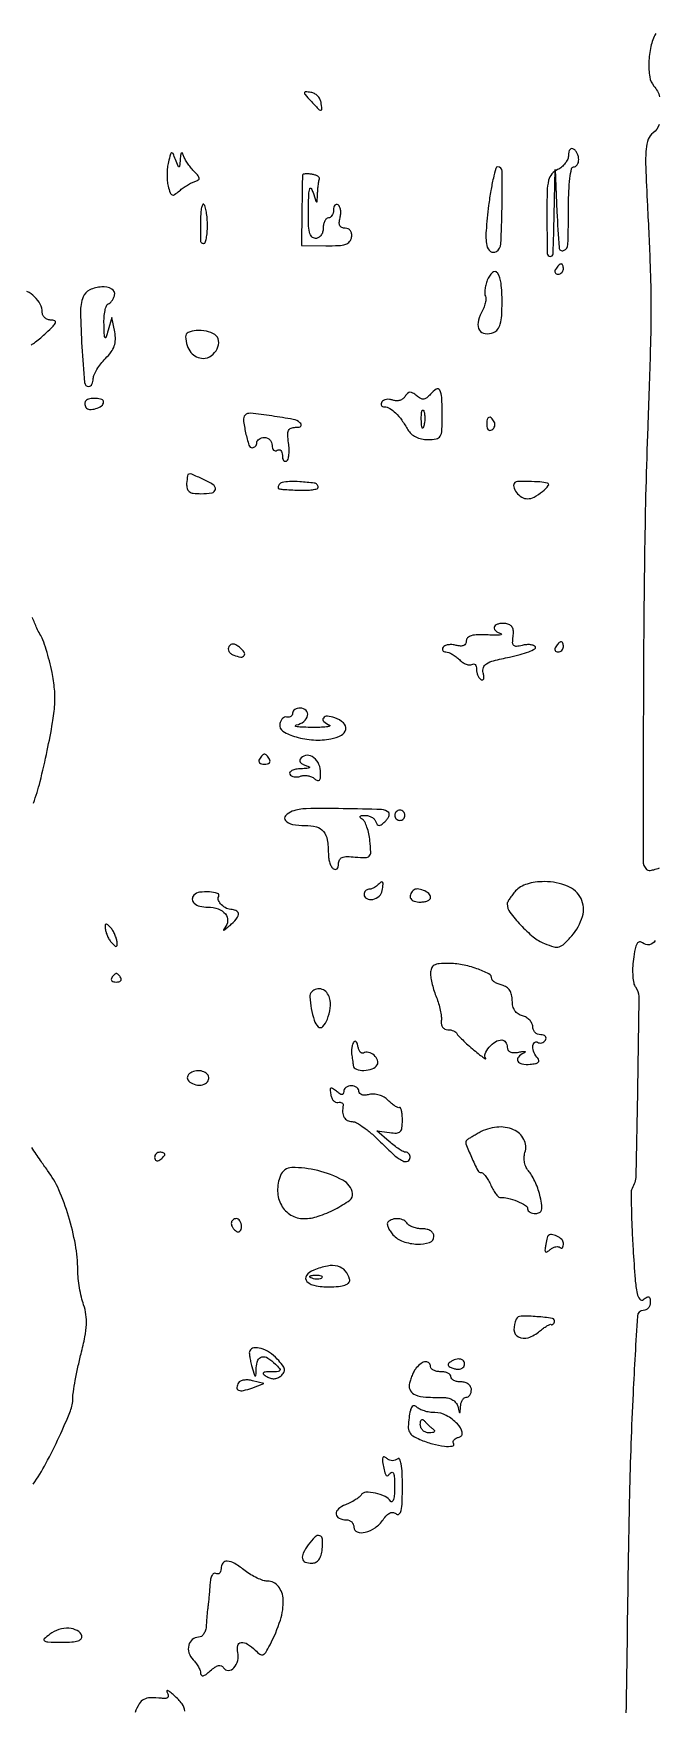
# Model space of a CAD drawing. Extents: x 0 to 5034, y 0 to 2560.
# Drawn here: x 4470.3 to 4591.8, y 466.8 to 794.2 of the extents above; entities that cross this region are included whole.
import ezdxf

# ---------------------------------------------------------------- set-up
doc = ezdxf.new("R2010")
doc.units = 0

msp = doc.modelspace()

# ---------------------------------------------------------------- linework, layer by layer
for points in [[(4592.08016, 794.14978, 0.066931), (4591.114066, 791.565385, 0.047022), (4590.710703, 788.482416, 0.048313), (4590.883251, 785.630458, 0.139348), (4591.707966, 783.850512, -0.111297), (4592.838919, 781.725692, -0.07141)], [(4592.74627, 776.313067, -0.157282), (4591.545067, 774.656612, 0.145748), (4590.609387, 773.425698, 0.070944), (4590.17679, 771.480728, 0.028652), (4590.108318, 768.043125, 0.003415), (4590.444866, 760.434512, -0.002981), (4590.975498, 748.669473, -0.009435), (4591.135101, 740.78507, -0.00788), (4591.011577, 732.200439, -0.001603), (4590.504401, 717, 0.005573), (4589.898443, 693.161946, 0.002922), (4589.648481, 663.493887, 0.000345), (4589.589004, 632.058969, 0.199214), (4590.280767, 630.385964, 0.21369), (4590.773658, 630.197964, 0.047895), (4591.684177, 630.337788, 0.041576), (4592.794172, 630.719472, 0.029825)], [(4469.836794, 733.11324, 0.011097), (4470.698601, 733.734375, 0.014679), (4471.705851, 734.542351, 0.010564), (4472.783426, 735.5, 0.010227), (4474.167926, 736.837471, 0.104593), (4474.598297, 737.503335, 0.407461), (4474.443223, 737.86162, 0.097425), (4473.739782, 738, -0.08912), (4473.075535, 738.119343, -0.095049), (4472.511061, 738.461607, -0.09989), (4472.133417, 738.97193, -0.109929), (4472, 739.571429, 0.122344), (4471.622077, 741.092827, 0.077931), (4470.523609, 742.560502, 0.077353), (4469.018309, 743.631397, 0.11651)], [(4470.276226, 643.390128, 0.028054), (4471.58603, 647.588873, 0.010106), (4472.989018, 653.688471, 0.008019), (4474.039004, 659.152992, 0.028154), (4474.458867, 662.709777, 0.038276), (4474.413336, 665.684452, 0.026861), (4473.927393, 669, 0.013155), (4473.410591, 671.252332, 0.013199), (4472.776548, 673.471875, 0.013122), (4472.122431, 675.37603, 0.050205), (4471.569114, 676.5, -0.035324), (4470.959467, 677.650818, -0.007706), (4470.082836, 679.71772, -0.007992)], [(4591.953792, 616.456818, -0.219762), (4590.82895, 615.655719, -0.22334), (4589.50058, 615.999519, 0.192979), (4588.893881, 616.194833, 0.252625), (4588.410152, 615.888374, 0.080893), (4588.034184, 614.857606, 0.013747), (4587.69814, 612.786135, 0.023892), (4587.55167, 611.07836, 0.027886), (4587.580925, 609.450915, 0.028612), (4587.758671, 608.101199, 0.126818), (4588.097254, 607.382816, -0.177994), (4588.758756, 605.515309, -0.001164), (4588.507539, 587.823271, -0.001465), (4588.167537, 570.350445, -0.133583), (4587.444883, 567.910819, 0.140087), (4587.268013, 567.28446, 0.003092), (4587.297694, 564.10497, 0.006783), (4587.406703, 560.358047, 0.004503), (4587.628765, 556.063013, 0.004128), (4588.038788, 550.122981, 0.030881), (4588.429734, 547.326876, 0.116063), (4588.948732, 546.200442, 0.422992), (4589.650208, 546.124661, -0.030563), (4590.332671, 546.623947, -0.235913), (4590.714627, 546.665033, -0.271602), (4590.941067, 546.387401, -0.038464), (4591, 545.622445, -0.082592), (4590.896942, 545.0028, -0.092482), (4590.599794, 544.476593, -0.100623), (4590.157246, 544.124735, -0.118338), (4589.637598, 544, 0.396698), (4588.469746, 542.900388, 0.002657), (4587.637495, 527.744236, 0.006938), (4586.932438, 507.984639, 0.002533), (4586.464333, 480, -0.001465), (4586.305037, 469.081872, -0.001183), (4586.071897, 457.358936, -0.001195)], [(4470.251468, 509.952597, 0.027715), (4472.72866, 514.021192, 0.015084), (4475.33349, 519.26122, 0.011857), (4477.519068, 524.325083, 0.096143), (4477.999211, 526.794484, -0.037893), (4478.096568, 528.071462, -0.0078), (4478.473184, 530.299641, -0.008163), (4478.99461, 532.88029, -0.007602), (4479.611628, 535.50489, 0.012722), (4480.365728, 538.866754, 0.035816), (4480.662643, 541.256476, 0.048592), (4480.574568, 543.208147, 0.048344), (4480.111628, 545.109629, -0.026779), (4479.682729, 546.590659, -0.015238), (4479.316077, 548.41946, -0.015185), (4479.058335, 550.2887, -0.024195), (4478.964378, 551.899223, 0.041905), (4478.492177, 556.926477, 0.029076), (4477.159612, 562.478705, 0.029488), (4475.259554, 567.641519, 0.057506), (4473.057695, 571.429924, -0.011106), (4471.667692, 573.3804, -0.005457), (4469.981789, 575.92004, -0.005411)], [(4499.88592, 465.530857, 0.158313), (4499.385878, 466.934562, 0.048673), (4497.828106, 468.595012, 0.014338), (4497.033233, 469.252855, 0.067972), (4496.523684, 469.549318, 0.497588), (4496.375558, 469.462085, 0.162859), (4496.437416, 469.168623, -0.067861), (4496.684948, 468.575092, -0.260506), (4496.58947, 468.201298, -0.192218), (4496.177462, 468.011729, -0.039204), (4495.359311, 468.033778, 0.02858), (4493.158175, 468.13988, 0.121538), (4491.891485, 467.81527, 0.137322), (4491.004903, 466.962956, 0.040462), (4490.174733, 465.25, 0.035088)]]:
    msp.add_lwpolyline(points, format="xyb")
for points in [[(4524.568603, 780.924195, 0.00571), (4526.017329, 779.359658, 0.172957), (4526.487066, 779.121126, 0.473108), (4526.721463, 779.342336, 0.019066), (4526.578388, 780.666871, 0.09263), (4526.353247, 781.32318, 0.072374), (4525.890588, 781.919688, 0.071263), (4525.268867, 782.367609, 0.084275), (4524.580487, 782.591066, 0.016801), (4523.519364, 782.710551, 0.435285), (4523.328564, 782.535433, 0.18237), (4523.46245, 782.172761, 0.005286)], [(4496.704131, 768.976597, 0.037612), (4496.504295, 767.882084, 0.023827), (4496.429393, 766.586676, 0.023899), (4496.477896, 765.299908, 0.040132), (4496.656169, 764.233797, 0.021368), (4497.040456, 762.939575, 0.215547), (4497.416987, 762.540197, 0.252708), (4497.925326, 762.593673, 0.028847), (4498.870042, 763.323161, -0.023247), (4499.595502, 763.89642, -0.018478), (4500.427729, 764.447997, -0.018846), (4501.238612, 764.902277, -0.043761), (4501.883929, 765.164155, 0.053995), (4502.550478, 765.450635, 0.283224), (4502.735149, 765.784698, 0.166747), (4502.553806, 766.242104, 0.019376), (4501.794643, 767.0625, -0.025672), (4501.187948, 767.734912, -0.018787), (4500.583291, 768.538337, -0.019075), (4500.067009, 769.344791, -0.039336), (4499.739662, 770.017857, 0.024286), (4499.447503, 770.667537, 0.457408), (4499.255419, 770.714877, 0.211535), (4499.102417, 770.458188, 0.011529), (4499.008662, 769.5, -0.00331), (4498.898239, 768.141397, -0.371945), (4498.778012, 768.024607, -0.321659), (4498.625298, 768.121139, -0.002919), (4498.097719, 769.446448, 0.01118), (4497.607862, 770.620184, 0.38736), (4497.355707, 770.730962, 0.245737), (4497.119357, 770.484121, 0.006497)], [(4575, 770.296145, -0.100968), (4574.842898, 769.526097, -0.06142), (4574.375474, 768.719468, -0.057941), (4573.686939, 768.000287, -0.06427), (4572.873955, 767.487128, 0.10768), (4571.729795, 766.618744, 0.118775), (4571.100372, 765.38148, 0.05245), (4570.822344, 763.244129, 0.006971), (4570.773955, 758.683333, 0.002745), (4570.84108, 751.075382, 0.389776), (4571.409319, 750.474683, 0.424785), (4571.988396, 750.996614, 0.002764), (4572.203545, 758.583333), (4572.407091, 767.5), (4572.744532, 759.216314, 0.007831), (4573.140633, 752.197572, 0.500542), (4574.034253, 751.624037, 0.304987), (4574.894656, 752.826237, 0.007282), (4575, 760.059017, -0.010716), (4575.06799, 763.231142, -0.020605), (4575.281482, 765.764754, -0.017187), (4575.586629, 767.659946, -0.358465), (4576, 768, 0.142666), (4576.38134, 768.111069, 0.09965), (4576.70625, 768.423289, 0.08433), (4576.925146, 768.890182, 0.067639), (4577, 769.440983, 0.061875), (4576.925833, 770.038022, 0.051278), (4576.70625, 770.640225, 0.053305), (4576.382836, 771.157656, 0.08825), (4576, 771.5, 0.172288), (4575.621315, 771.581644, 0.189407), (4575.29375, 771.401307, 0.11891), (4575.072128, 770.949974, 0.054991)], [(4522.944444, 766.411516, 0.029252), (4522.920807, 766.099871, 0.000387), (4522.888889, 764.158791, 0.001109), (4522.858645, 761.910195, 0.000728), (4522.833333, 759.320537), (4522.777778, 752.641074), (4527.535877, 752.570537, 0.014851), (4530.000992, 752.60721, 0.069641), (4531.391786, 752.865516, 0.137689), (4532.170815, 753.394313, 0.138569), (4532.558504, 754.25, 0.07916), (4532.552972, 754.94442, 0.115365), (4532.317991, 755.506982, 0.127556), (4531.879852, 755.869826, 0.109922), (4531.294885, 756, -0.100496), (4530.6576, 756.129396, -0.17788), (4530.271007, 756.49151, -0.133361), (4530.145586, 757.107554, -0.047903), (4530.289489, 757.999004, 0.046215), (4530.422423, 758.805232, 0.054994), (4530.392509, 759.575304, 0.064046), (4530.21553, 760.198685, 0.15438), (4529.90612, 760.558021, 0.159385), (4529.562686, 760.641142, 0.191145), (4529.266173, 760.495569, 0.126121), (4529.065685, 760.115829, 0.05878), (4529, 759.559017, -0.062283), (4528.925455, 758.962904, -0.080552), (4528.70625, 758.457961, -0.097988), (4528.381379, 758.120018, -0.153634), (4528, 758, 0.191087), (4527.618118, 757.848523, 0.088204), (4527.29375, 757.4125, 0.068025), (4527.073693, 756.765418, 0.048028), (4527, 756, -0.072314), (4526.888136, 755.230589, -0.08892), (4526.5625, 754.583333, -0.10214), (4526.075754, 754.153209, -0.130775), (4525.5, 754, -0.215916), (4524.78219, 754.32513, -0.120911), (4524.331543, 755.19172, -0.053169), (4524.112924, 756.830191, -0.010935), (4524.09968, 759.75, -0.004941), (4524.178116, 762.631357, -0.058353), (4524.34923, 763.736092, -0.641413), (4524.623078, 763.780263, -0.070153), (4525, 763, 0.001977), (4525.547293, 761.314061, 0.25058), (4525.702338, 761.166136, 0.47836), (4525.824556, 761.253669, 0.003158), (4525.90032, 762.75, -0.008891), (4525.956826, 763.65942, -0.009994), (4526.044156, 764.531372, -0.009346), (4526.146956, 765.26885, -0.051944), (4526.25, 765.654671, 0.259892), (4526.210997, 765.924123, 0.093387), (4525.9125, 766.19248, 0.06305), (4525.402477, 766.420312, 0.03713), (4524.75, 766.566187, 0.022145), (4524.075262, 766.634872, 0.035669), (4523.497743, 766.626701, 0.040437), (4523.072936, 766.555403, 0.306459)], [(4559.37196, 760.47132, 0.013045), (4558.873837, 755.508025, 0.060099), (4559.0068, 752.626875, 0.199769), (4559.7349, 751.466872, 0.301003), (4560.888197, 751.430902, 0.246944), (4561.761106, 752.910452, 0.008056), (4561.993615, 760.016088, 0.007072), (4562.011165, 767.161939, 0.410795), (4561.163252, 768, 0.335533), (4560.795317, 767.721768, 0.010574), (4560.291901, 765.78845, 0.016614), (4559.79821, 763.357511, 0.010256)], [(4503, 757.666667), (4503, 754.930208), (4503, 753.5, 0.13236), (4503.051375, 753.309327, 0.100566), (4503.195833, 753.146875, 0.087856), (4503.411926, 753.037586, 0.073375), (4503.666667, 753, 0.327568), (4503.926958, 753.191023, 0.029099), (4504.1375, 754.028125, 0.02914), (4504.285218, 755.158368, 0.017926), (4504.333333, 756.5, 0.017569), (4504.284512, 757.888956, 0.0221), (4504.1375, 759.167708, 0.020956), (4503.926248, 760.20685, 0.136573), (4503.666667, 760.666667, 0.497962), (4503.41292, 760.631262, 0.072492), (4503.195833, 760.060417, 0.037559), (4503.046671, 759.028728, 0.017127)], [(4559.108955, 745.814245, 0.028429), (4558.811227, 744.866257, 0.032454), (4558.638634, 743.931487, 0.03434), (4558.599423, 743.132598, 0.129461), (4558.735362, 742.654647, -0.157388), (4558.844707, 742.171065, -0.037336), (4558.707653, 741.345316, -0.034805), (4558.398158, 740.374782, -0.028287), (4557.938155, 739.384441, 0.081147), (4557.293851, 737.500062, 0.184194), (4557.583641, 736.046524, 0.22973), (4558.6852, 735.358846, 0.118769), (4560.332783, 735.574206, 0.142012), (4561.1295, 736.178046, 0.092248), (4561.641873, 737.22232, 0.053265), (4561.921234, 738.892446, 0.014827), (4562, 741.547972, 0.026203), (4561.805663, 745.253793, 0.123315), (4561.080149, 747.240253, 0.464053), (4560.120444, 747.342626, 0.112207)], [(4572.5, 748, 0.082592), (4572.343488, 747.6179, 0.161196), (4572.3746, 747.29375, 0.182303), (4572.586039, 747.078288, 0.108972), (4572.940983, 747, 0.093332), (4573.345238, 747.076123, 0.09642), (4573.688914, 747.29375, 0.099167), (4573.918938, 747.618444, 0.105053), (4574, 748, 0.042167), (4573.967655, 748.382849, 0.061769), (4573.870461, 748.70625, 0.081139), (4573.727648, 748.92554, 0.210953), (4573.559017, 749, 0.151918), (4573.34829, 748.934461, 0.038439), (4573.066025, 748.70625, 0.035638), (4572.768994, 748.382774, 0.029505)], [(4480.02195, 742.53764, 0.094743), (4479.503777, 739.539129, 0.011346), (4479.777242, 732.789258, 0.005923), (4480.305868, 725.756857, 0.388991), (4481.131507, 725, 0.173081), (4481.462895, 725.118256, 0.093592), (4481.74488, 725.453977, 0.073943), (4481.935674, 725.954228, 0.05424), (4482, 726.545455, -0.104267), (4482.15913, 727.300247, -0.032311), (4482.698035, 728.334966, -0.030739), (4483.46686, 729.443881, -0.029437), (4484.376288, 730.467197, 0.037349), (4485.487063, 731.757584, 0.07525), (4486.112516, 732.941982, 0.081762), (4486.330197, 734.191514, 0.051306), (4486.191833, 735.671743), (4485.631089, 738.5), (4484.915225, 736, -0.008037), (4484.487024, 734.590612, -0.620172), (4484.305605, 734.563281, -0.143963), (4484.171736, 734.961739, -0.002745), (4484.09968, 737.166667, -0.023842), (4484.128967, 738.595368, -0.033839), (4484.301, 739.854167, -0.035935), (4484.572242, 740.81436, -0.223034), (4484.925, 741.166667, 0.0981), (4485.303018, 741.394007, 0.050568), (4485.67375, 741.806007, 0.047535), (4485.982118, 742.324342, 0.052444), (4486.175, 742.875061, 0.347106), (4485.608793, 744.090047, 0.131067), (4483.648368, 744.499428, 0.09562), (4481.293224, 743.909481, 0.196121)], [(4500.070285, 734.75, 0.062321), (4500.387695, 733.012119, 0.093737), (4501.113543, 731.658023, 0.109749), (4502.184047, 730.80435, 0.114132), (4503.5, 730.5, 0.156505), (4505.083316, 731.008036, 0.124197), (4506.250418, 732.386138, 0.145588), (4506.519665, 733.989107, 0.22431), (4505.781275, 735.156341, 0.0918), (4504.126959, 735.821608, 0.067677), (4502.152245, 735.948393, 0.083576), (4500.576539, 735.56647, 0.315484)], [(4548.009822, 723.511835, -0.044029), (4547.301276, 722.796636, -0.145568), (4546.70029, 722.533309, -0.154128), (4546.074603, 722.648452, -0.051266), (4545.291106, 723.173367, 0.038192), (4544.528051, 723.713955, 0.150832), (4543.975631, 723.849506, 0.181363), (4543.504237, 723.640343, 0.060269), (4543.024709, 723.039981, -0.099475), (4542.591785, 722.577008, -0.081337), (4541.9827, 722.276519, -0.079268), (4541.294351, 722.181067, -0.086714), (4540.63295, 722.310609, 0.06241), (4539.989003, 722.469387, 0.070031), (4539.351296, 722.454881, 0.080025), (4538.81688, 722.276425, 0.134611), (4538.473008, 721.956326, 0.095385), (4538.334279, 721.591506, 0.173392), (4538.387653, 721.280921, 0.172262), (4538.626349, 721.073225, 0.093997), (4539.012412, 721, -0.139121), (4540.029394, 720.711447, -0.056165), (4541.174909, 719.81292, -0.044308), (4542.378753, 718.397737, -0.025558), (4543.577447, 716.507768, 0.083915), (4544.214505, 715.722464, 0.066633), (4545.124127, 715.115078, 0.061411), (4546.236865, 714.730199, 0.052633), (4547.470304, 714.6, 0.044236), (4549.131683, 714.747273, 0.217457), (4549.886713, 715.26946, 0.123886), (4550.220367, 716.383648, 0.011112), (4550.285714, 719.32381, 0.011098), (4550.207146, 722.86318, 0.113837), (4549.817621, 724.26471, 0.426105), (4549.114115, 724.457444, 0.08517)], [(4480.527186, 722.193853, 0.126718), (4480.384342, 721.951895, 0.07666), (4480.341558, 721.61998, 0.068433), (4480.401535, 721.251796, 0.063947), (4480.559212, 720.904194, 0.251502), (4481.262296, 720.49748, 0.081215), (4482.495327, 720.659209, 0.080596), (4483.619821, 721.207039, 0.24382), (4484, 721.940322, 0.321455), (4483.652963, 722.424334, 0.063543), (4482.544228, 722.648844, 0.058963), (4481.30547, 722.593169, 0.156944)], [(4546.692991, 717.269032, -0.087174), (4546.51666, 716.883358, -0.597527), (4546.356533, 716.900903, -0.080377), (4546.235556, 717.431793, -0.012823), (4546.194949, 718.5, -0.014395), (4546.212705, 719.580113, -0.052471), (4546.315079, 720.257153, -0.333666), (4546.47713, 720.386009, -0.31318), (4546.655937, 720.269032, -0.06278), (4546.814405, 719.671085, -0.030339), (4546.872264, 718.880008, -0.029507), (4546.832894, 718.036634, -0.037336)], [(4511.711747, 719.378414, 0.232123), (4511.384044, 718.419278, 0.022351), (4511.817103, 715.920926, 0.020876), (4512.46109, 713.481189, 0.328889), (4513.113499, 713, 0.112037), (4513.451679, 713.076741, 0.100133), (4513.73959, 713.29375, 0.094427), (4513.932742, 713.61817, 0.087401), (4514, 714, -0.148195), (4514.115568, 714.381354, -0.098894), (4514.440625, 714.70625, -0.082425), (4514.926543, 714.925306, -0.064853), (4515.5, 715, -0.103052), (4516.072373, 714.880765, -0.098802), (4516.559375, 714.542039, -0.09695), (4516.885705, 714.036055, -0.095165), (4517, 713.440983, 0.066118), (4517.073267, 712.889346, 0.138808), (4517.29375, 712.521475, 0.191142), (4517.620352, 712.392057, 0.139169), (4518, 712.5, -0.146489), (4518.379403, 712.602013, -0.191582), (4518.70625, 712.461189, -0.134005), (4518.927049, 712.074636, -0.063222), (4519, 711.5, 0.051127), (4519.059822, 710.916493, 0.111112), (4519.244773, 710.508541, 0.185971), (4519.51799, 710.338732, 0.187638), (4519.833269, 710.396955, 0.190128), (4520.127007, 710.790281, 0.039397), (4520.290527, 711.654849, 0.036223), (4520.329802, 712.752721, 0.027275), (4520.21977, 713.955972, -0.02343), (4520.063475, 715.531521, -0.119067), (4520.22449, 716.391955, -0.201561), (4520.707912, 716.843207, -0.088531), (4521.586501, 717, 0.038202), (4522.279059, 717.052992, 0.161655), (4522.644431, 717.240095, 0.30248), (4522.698746, 717.523238, 0.107093), (4522.45, 717.87815, 0.142474), (4521.106919, 718.548728, 0.010305), (4516.967687, 719.214264, 0.008023), (4512.728512, 719.737325, 0.226803)], [(4559, 717.440983, 0.067432), (4559.074611, 716.890269, 0.140899), (4559.298542, 716.524436, 0.190788), (4559.63036, 716.397824, 0.136093), (4560.016312, 716.510081, 0.090427), (4560.360589, 716.820631, 0.095498), (4560.565079, 717.22714, 0.099685), (4560.598899, 717.665803, 0.108373), (4560.457295, 718.069098, 0.050477), (4559.86686, 718.838655, 0.315493), (4559.407182, 718.933879, 0.25701), (4559.085158, 718.519563, 0.039415)], [(4500.274953, 706, 0.076067), (4500.350957, 705.010444, 0.181939), (4500.753384, 704.407372, 0.126651), (4501.575152, 704.088206, 0.029633), (4503.062149, 704, 0.039725), (4505.237234, 704.173082, 0.330061), (4505.888281, 704.838641, 0.292671), (4505.471098, 705.741918, 0.035305), (4503.452947, 706.839485, 0.004648), (4501.26873, 707.810263, 0.168362), (4500.727698, 707.8511, 0.303182), (4500.435355, 707.520321, 0.014966)], [(4518.367878, 705.786222, 0.0994), (4518.165819, 705.241867, 0.379249), (4518.344796, 704.961223, 0.056137), (4519.079553, 704.838154, 0.001616), (4522.250598, 704.677666, 0.018796), (4523.688323, 704.663652, 0.030913), (4524.899282, 704.772502, 0.032401), (4525.788542, 704.967842, 0.334328), (4526.000598, 705.25, 0.096381), (4525.943439, 705.542527, 0.087555), (4525.779863, 705.803552, 0.087344), (4525.536414, 705.993311, 0.095272), (4525.25, 706.081242, 0.010489), (4522.421904, 706.327692, 0.027204), (4520.376967, 706.351318, 0.034726), (4518.961276, 706.191714, 0.211975)], [(4564.520699, 706.187366, 0.259414), (4564.282097, 705.350546, 0.107456), (4564.804687, 704.251839, 0.090545), (4565.835852, 703.325056, 0.138765), (4566.984544, 703, 0.1286), (4568.256848, 703.33274, 0.039664), (4569.916264, 704.445922, 0.0552), (4571.051974, 705.570449, 0.558076), (4570.872445, 706.081242, 0.037338), (4569.408565, 706.28772, 0.012195), (4567.228315, 706.377366, 0.005868), (4565.00151, 706.388433, 0.197154)], [(4560.491728, 677.986615, 0.203699), (4560.436776, 677.6271, 0.123515), (4560.644811, 677.242657, 0.084712), (4561.100721, 676.888838, 0.050466), (4561.737757, 676.626898, -0.331956), (4561.859246, 676.4639, -0.379422), (4561.733904, 676.322649, -0.034258), (4560.78203, 676.273844, -0.00892), (4559.25, 676.327642, 0.017407), (4557.237969, 676.364125, 0.062955), (4555.972294, 676.182632, 0.124476), (4555.265717, 675.78196, 0.204603), (4555, 675.159795, -0.123802), (4554.860835, 674.60636, -0.168435), (4554.48507, 674.260237, -0.119163), (4553.860917, 674.150903, -0.048032), (4553.000996, 674.289489, 0.046215), (4552.194768, 674.422423, 0.054994), (4551.424696, 674.392509, 0.064046), (4550.801315, 674.21553, 0.15438), (4550.441979, 673.90612, 0.102532), (4550.316215, 673.560757, 0.178544), (4550.378538, 673.266173, 0.166416), (4550.62319, 673.068682, 0.087554), (4551.012412, 673, -0.095422), (4551.551048, 672.89626, -0.034725), (4552.254114, 672.556675, -0.032903), (4552.991126, 672.068349, -0.033625), (4553.652048, 671.490809, 0.046485), (4554.297463, 670.955412, 0.057548), (4554.987983, 670.591854, 0.068447), (4555.618411, 670.442265, 0.163911), (4556.08062, 670.549826, -0.148175), (4556.429386, 670.642368, -0.191609), (4556.729932, 670.510498, -0.132933), (4556.932992, 670.151175, -0.062596), (4557, 669.618034, 0.054484), (4557.067253, 669.002695, 0.049253), (4557.266355, 668.394042, 0.052385), (4557.559364, 667.881398, 0.098643), (4557.906741, 667.557637, 0.219098), (4558.201773, 667.521405, 0.247098), (4558.400316, 667.723262, 0.101974), (4558.444047, 668.211196, 0.035494), (4558.313701, 668.908407, -0.140678), (4558.338308, 669.944578, -0.183396), (4558.919565, 670.68427, -0.073887), (4560.340389, 671.275798, -0.010577), (4563.420431, 671.983482, 0.015135), (4565.534204, 672.48948, 0.027108), (4567.228905, 673.050016, 0.0285), (4568.407105, 673.591246, 0.43367), (4568.512475, 673.979814, 0.168922), (4568.167033, 674.260613, 0.059541), (4567.536532, 674.407516, 0.050795), (4566.748571, 674.414186, 0.040707), (4565.912557, 674.266882, -0.038677), (4564.823501, 674.070437, -0.224662), (4564.288097, 674.260334, -0.204375), (4564.064945, 674.811378, -0.031947), (4564.163553, 676.006899, 0.050182), (4564.211335, 677.047474, 0.113116), (4563.994653, 677.801948, 0.137805), (4563.507796, 678.295243, 0.092153), (4562.753971, 678.55707, 0.04743), (4562.047788, 678.596461, 0.052034), (4561.3692, 678.498728, 0.058596), (4560.815485, 678.287729, 0.134831)], [(4508.525646, 674.041495, 0.14583), (4508.403921, 673.591099, 0.123842), (4508.536794, 673.114873, 0.101013), (4508.914532, 672.684072, 0.070914), (4509.479746, 672.369399, 0.051311), (4510.848815, 671.999508, 0.281237), (4511.527978, 672.276275, 0.330472), (4511.526089, 672.944842, 0.059295), (4510.613194, 673.906058, 0.042311), (4509.929072, 674.382325, 0.115204), (4509.367844, 674.552364, 0.161769), (4508.906961, 674.431745, 0.11057)], [(4572.5, 674, 0.082592), (4572.343488, 673.6179, 0.161196), (4572.3746, 673.29375, 0.182303), (4572.586039, 673.078288, 0.108972), (4572.940983, 673, 0.093332), (4573.345238, 673.076123, 0.09642), (4573.688914, 673.29375, 0.099167), (4573.918938, 673.618444, 0.105053), (4574, 674, 0.042167), (4573.967655, 674.382849, 0.061769), (4573.870461, 674.70625, 0.081139), (4573.727648, 674.92554, 0.210953), (4573.559017, 675, 0.151918), (4573.34829, 674.934461, 0.038439), (4573.066025, 674.70625, 0.035638), (4572.768994, 674.382774, 0.029505)], [(4521, 661, -0.118823), (4520.912868, 660.638528, -0.127304), (4520.671833, 660.367188, -0.115992), (4520.309317, 660.230619, -0.087594), (4519.882837, 660.25, 0.148039), (4519.435298, 660.216916, 0.10542), (4519.011496, 659.940587, 0.087301), (4518.676034, 659.45936, 0.066791), (4518.485354, 658.845617, 0.307805), (4519.121787, 657.455547, 0.066144), (4521.681318, 656.336575, 0.055769), (4525.112123, 655.752523, 0.060045), (4528.5, 655.965382, 0.075745), (4530.55179, 656.67711, 0.230558), (4531.400548, 657.835102, 0.264154), (4530.961553, 659.087251, 0.090942), (4529.25, 660.103222, 0.068453), (4527.819018, 660.419643, 0.267371), (4527.031149, 660.047194, 0.383652), (4527.119172, 659.352231, 0.082338), (4528.25, 658.662281, -0.668985), (4528.25148, 658.478609, -0.070356), (4527.664062, 658.322871, -0.023436), (4526.339071, 658.22755, -0.0091), (4524.5, 658.215129, -0.007964), (4522.703758, 658.264311, -0.033323), (4521.629687, 658.382854, -0.484591), (4521.544763, 658.541397, -0.247313), (4521.75, 658.705733, 0.117617), (4523.204951, 659.363232, 0.173806), (4523.951285, 660.532688, 0.267159), (4523.637964, 661.551804, 0.189832), (4522.5, 662, 0.064853), (4521.926543, 661.925306, 0.082425), (4521.440625, 661.70625, 0.098894), (4521.115568, 661.381354, 0.148195)], [(4514.5, 652, 0.146489), (4514.397987, 651.620597, 0.191582), (4514.538811, 651.29375, 0.134005), (4514.925364, 651.072951, 0.063222), (4515.5, 651, 0.063222), (4516.074636, 651.072951, 0.134005), (4516.461189, 651.29375, 0.191582), (4516.602013, 651.620597, 0.146489), (4516.5, 652, 0.025622), (4516.235369, 652.382847, 0.032351), (4515.951311, 652.70625, 0.033983), (4515.686704, 652.937141, 0.163822), (4515.5, 653, 0.163822), (4515.313296, 652.937141, 0.033983), (4515.048689, 652.70625, 0.032351), (4514.764631, 652.382847, 0.025622)], [(4522.491728, 651.986615, 0.204233), (4522.437931, 651.632221, 0.129181), (4522.644811, 651.261688, 0.087082), (4523.10058, 650.928741, 0.050549), (4523.737757, 650.691683, -0.052931), (4524.257235, 650.4956, -0.603546), (4524.260313, 650.325206, -0.104617), (4523.803867, 650.186838, -0.011147), (4522.690983, 650.116001, 0.033465), (4521.655017, 650.003494, 0.068923), (4520.880733, 649.753155, 0.127915), (4520.483793, 649.415556, 0.299812), (4520.473008, 649.043674, 0.127958), (4520.810469, 648.721202, 0.080917), (4521.32539, 648.535178, 0.071976), (4521.934531, 648.509891, 0.066144), (4522.54476, 648.65555, -0.079308), (4523.205106, 648.795003, -0.056086), (4523.962889, 648.747796, -0.055639), (4524.698401, 648.531962, -0.074167), (4525.293139, 648.17168, 0.071851), (4525.901793, 647.799122, 0.347669), (4526.267021, 647.897603, 0.153282), (4526.455624, 648.441081, 0.018397), (4526.446678, 649.726763, 0.11748), (4525.983136, 651.353247, 0.135864), (4524.851262, 652.493755, 0.180741), (4523.532181, 652.708662, 0.208209)], [(4520.946972, 641.78468, 0.114056), (4519.627795, 640.917672, 0.392128), (4519.613935, 639.98233, 0.165933), (4520.970858, 639.224498, 0.045148), (4523.452028, 639, -0.064296), (4525.671395, 638.713422, -0.15755), (4527.041717, 637.836322, -0.13272), (4527.77974, 636.205652, -0.040298), (4528, 633.47723, 0.038893), (4528.073882, 632.528862, 0.042162), (4528.29375, 631.6295, 0.046272), (4528.615659, 630.901868, 0.127744), (4529, 630.5, 0.148532), (4529.379338, 630.399629, 0.191611), (4529.70625, 630.543614, 0.132708), (4529.92713, 630.935348, 0.062466), (4530, 631.51635, -0.122851), (4530.188726, 632.272864, -0.176537), (4530.69736, 632.730225, -0.097607), (4531.644062, 632.910625, -0.023375), (4533.25, 632.825366, 0.019648), (4535.282421, 632.702277, 0.216234), (4536.014491, 633.015865, 0.196491), (4536.299716, 633.792087, 0.015961), (4536.149742, 636, 0.027948), (4535.931082, 637.393701, 0.032242), (4535.564636, 638.687689, 0.03406), (4535.116545, 639.72284, 0.132155), (4534.649742, 640.234687, -0.049762), (4534.241123, 640.55712, -0.366948), (4534.218183, 640.785934, -0.216802), (4534.479205, 640.942518, -0.026044), (4535.166667, 640.984687, -0.06955), (4535.838067, 640.897122, -0.064536), (4536.478385, 640.628314, -0.068623), (4536.992131, 640.226799, -0.105118), (4537.291667, 639.75, 0.06272), (4537.584608, 639.182777, 0.244549), (4537.922199, 639.003092, 0.165129), (4538.365151, 639.148836, 0.027687), (4539.058333, 639.733333, 0.041235), (4539.519155, 640.245708, 0.06175), (4539.821344, 640.765375, 0.082327), (4539.930488, 641.213157, 0.218426), (4539.818582, 641.514752, 0.19076), (4538.409342, 642.124584, 0.004278), (4530.902039, 642.296224, 0.007184), (4523.68744, 642.295753, 0.085175)], [(4541, 641, 0.099038), (4541.076342, 640.618362, 0.097945), (4541.29375, 640.29375, 0.097945), (4541.618362, 640.076342, 0.099038), (4542, 640, 0.099038), (4542.381638, 640.076342, 0.097945), (4542.70625, 640.29375, 0.097945), (4542.923658, 640.618362, 0.099038), (4543, 641, 0.099038), (4542.923658, 641.381638, 0.097945), (4542.70625, 641.70625, 0.097945), (4542.381638, 641.923658, 0.099038), (4542, 642, 0.099038), (4541.618362, 641.923658, 0.097945), (4541.29375, 641.70625, 0.097945), (4541.076342, 641.381638, 0.099038)], [(4501.693853, 625.36052, 0.206891), (4501.371519, 624.547304, 0.2104), (4501.745934, 623.763019, 0.118324), (4502.860565, 623.189666, 0.059957), (4504.436572, 623, -0.08369), (4506.462008, 622.658591, -0.139472), (4507.868559, 621.673139, -0.189574), (4508.296369, 620.32741, -0.164595), (4507.726206, 618.95274, 0.043878), (4507.459422, 618.588168, 0.742371), (4507.522937, 618.517647, 0.056851), (4507.938697, 618.774359, 0.007256), (4508.756131, 619.437069, 0.04091), (4509.95885, 620.621011, 0.145746), (4510.396755, 621.596261, 0.294595), (4510.094164, 622.238343, 0.134414), (4509.166667, 622.515313, -0.108132), (4508.098643, 622.774856, -0.079675), (4507.099827, 623.477165, -0.094174), (4506.49518, 624.340153, -0.24921), (4506.542705, 625.069098, 0.485923), (4506.318121, 625.682309, 0.063849), (4504.737567, 625.982274, 0.048409), (4502.807282, 625.911373, 0.164444)], [(4537.583333, 627.25, -0.052335), (4537.228895, 626.962896, -0.038368), (4536.784375, 626.720312, -0.03908), (4536.322312, 626.554398, -0.066753), (4535.916667, 626.5, 0.108288), (4535.566942, 626.423359, 0.099673), (4535.269271, 626.20625, 0.095522), (4535.069671, 625.881774, 0.0905), (4535, 625.5, 0.284775), (4535.506452, 624.682899, 0.168662), (4536.683052, 624.532792, 0.125105), (4537.963168, 625.160985, 0.181955), (4538.566187, 626.25, 0.011374), (4538.724042, 627.527087, 0.222828), (4538.59582, 627.891585, 0.390162), (4538.302551, 627.906276, 0.022868)], [(4544.597766, 626.264432, 0.104297), (4544.047981, 625.420792, 0.235241), (4544.116527, 624.680805, 0.186855), (4544.79516, 624.16822, 0.069473), (4546, 624, 0.042713), (4546.765672, 624.065528, 0.06238), (4547.4125, 624.262322, 0.081888), (4547.850784, 624.551578, 0.208972), (4548, 624.893011, 0.218907), (4547.6448, 625.665438, 0.081579), (4546.599301, 626.300655, 0.081237), (4545.401339, 626.569868, 0.214275)], [(4564.654988, 626.171259, 0.017803), (4564.021351, 625.418922, 0.021746), (4563.486153, 624.670634, 0.020895), (4563.096697, 624.014402, 0.124087), (4563, 623.630767, 0.161344), (4563.538519, 622.005356, 0.028705), (4565.623515, 619.51613, 0.031811), (4568.107968, 617.189777, 0.074197), (4570.28723, 615.881026, 0.029153), (4572.10108, 615.250786, 0.137837), (4573.191192, 615.248417, 0.125407), (4574.177663, 615.814918, 0.022412), (4575.645448, 617.374197, 0.104718), (4577.744646, 621.20137, 0.191577), (4577.44503, 624.694907, 0.183183), (4574.794652, 627.136051, 0.095786), (4570.326247, 628, 0.031533), (4568.489213, 627.884032, 0.046494), (4566.912777, 627.533149, 0.054016), (4565.625525, 626.958519, 0.077014)], [(4484.379424, 618.620576, 0.047204), (4484.553254, 617.910448, 0.030919), (4484.878673, 617.132577, 0.031056), (4485.293959, 616.407488, 0.050837), (4485.740821, 615.859179, 0.027877), (4486.283479, 615.373878, 0.311517), (4486.55767, 615.354669, 0.278309), (4486.695637, 615.610932, 0.024186), (4486.620576, 616.379424, 0.047204), (4486.446746, 617.089552, 0.030919), (4486.121327, 617.867423, 0.031056), (4485.706041, 618.592512, 0.050837), (4485.259179, 619.140821, 0.027877), (4484.716521, 619.626122, 0.311517), (4484.44233, 619.645331, 0.278309), (4484.304363, 619.389068, 0.024186)], [(4485.603006, 609.166667, 0.156081), (4485.524383, 608.850742, 0.191391), (4485.654049, 608.578125, 0.128073), (4485.996371, 608.393832, 0.059847), (4486.5, 608.333333, 0.059847), (4487.003629, 608.393832, 0.128073), (4487.345951, 608.578125, 0.191391), (4487.475617, 608.850742, 0.156081), (4487.396994, 609.166667, 0.030643), (4487.17176, 609.485629, 0.036533), (4486.921053, 609.755208, 0.039602), (4486.681431, 609.94484, 0.148655), (4486.5, 610, 0.148655), (4486.318569, 609.94484, 0.039602), (4486.078947, 609.755208, 0.036533), (4485.82824, 609.485629, 0.030643)], [(4548, 610.0651, 0.042425), (4548.079765, 609.126719, 0.0173), (4548.339666, 607.871641, 0.01697), (4548.713592, 606.534734, 0.020773), (4549.156309, 605.3151, -0.024936), (4549.582825, 604.108894, -0.02189), (4549.908572, 602.812873, -0.02248), (4550.098658, 601.616119, -0.059359), (4550.093451, 600.75, 0.081909), (4550.119696, 600.075037, 0.105853), (4550.36804, 599.50867, 0.117746), (4550.801333, 599.13456, 0.120025), (4551.353808, 599, -0.046922), (4551.944732, 598.944423, -0.051067), (4552.497591, 598.779688, -0.057276), (4552.934459, 598.537572, -0.132893), (4553.169906, 598.25, 0.085331), (4553.451939, 597.83066, 0.008933), (4554.287908, 596.985937, 0.010865), (4555.331028, 596.012198, 0.008504), (4556.503239, 595, 0.005131), (4557.610263, 594.095586, 0.014195), (4558.413377, 593.489658, 0.056999), (4558.749361, 593.304319, 0.776405), (4558.797619, 593.369048, -0.275604), (4558.666924, 594.284035, -0.079067), (4559.451192, 595.552415, -0.071386), (4560.694628, 596.635704, -0.144531), (4561.928571, 597, -0.130347), (4562.337164, 596.891641, -0.100663), (4562.685268, 596.586876, -0.088537), (4562.919389, 596.130977, -0.074589), (4563, 595.59362, 0.134984), (4563.156417, 595.024786, 0.156254), (4563.575753, 594.653944, 0.106399), (4564.276711, 594.510319, 0.043416), (4565.25, 594.604708, -0.012417), (4566.055407, 594.733546, -0.077386), (4566.471875, 594.724934, -0.603897), (4566.508105, 594.611477, -0.087584), (4566.25, 594.427755, 0.092487), (4565.184139, 593.653333, 0.328333), (4565.086152, 592.864106, 0.226758), (4565.892605, 592.295816, 0.062696), (4567.483276, 592.227925, 0.027681), (4568.523143, 592.372262, 0.119793), (4569.085174, 592.631193, 0.282577), (4569.214686, 592.986178, 0.147158), (4568.983276, 593.416724, -0.099541), (4568.283038, 594.469435, -0.093216), (4568.022762, 595.736179, -0.201465), (4568.316173, 596.468968, -0.349778), (4568.930902, 596.542705, 0.108373), (4569.334197, 596.401101, 0.099685), (4569.77286, 596.434921, 0.095498), (4570.179369, 596.639411, 0.090427), (4570.489919, 596.983688, 0.136093), (4570.602176, 597.36964, 0.190788), (4570.475564, 597.701458, 0.140899), (4570.109731, 597.925389, 0.067432), (4569.559017, 598, -0.101304), (4568.964087, 598.121788, -0.09845), (4568.457961, 598.468126, -0.097395), (4568.118891, 598.985381, -0.096818), (4568, 599.59362, 0.114309), (4567.849832, 600.241886, 0.075597), (4567.4125, 600.872748, 0.069688), (4566.764455, 601.391003, 0.070024), (4566, 601.710251, -0.08274), (4565.134562, 602.097647, -0.099529), (4564.504645, 602.726295, -0.090371), (4564.126694, 603.601264, -0.056936), (4564, 604.710251, 0.056936), (4563.873306, 605.819238, 0.090371), (4563.495355, 606.694207, 0.099529), (4562.865438, 607.322855, 0.08274), (4562, 607.710251, -0.031788), (4561.234222, 607.963454, -0.043584), (4560.5875, 608.291966, -0.050773), (4560.134631, 608.642403, -0.205514), (4560, 608.956116, 0.27897), (4559.41217, 609.927696, 0.035128), (4557.064594, 610.954607, 0.037885), (4554.19417, 611.737886, 0.047701), (4551.452947, 612, 0.023373), (4549.682019, 611.917169, 0.104702), (4548.69614, 611.609909, 0.17283), (4548.181496, 611.020467, 0.094146)], [(4524.748306, 606.414973, 0.216909), (4524.375129, 605.418099, 0.029079), (4524.666524, 603.138615, 0.03262), (4525.250281, 600.857233, 0.116601), (4526.029336, 599.580484, 0.428655), (4526.905782, 599.597277, 0.092409), (4527.80421, 601.038549, 0.062425), (4528.364156, 603.245885, 0.095167), (4528.234126, 605.212705, 0.111499), (4527.683648, 606.275624, 0.135503), (4526.762082, 606.908121, 0.145639), (4525.698374, 606.953762, 0.13558)], [(4532.911673, 596.5, 0.053933), (4532.71786, 596.026424, 0.031438), (4532.585079, 595.426563, 0.031115), (4532.526942, 594.801739, 0.045358), (4532.560134, 594.25, -0.001731), (4532.641957, 593.69846, -0.001195), (4532.730946, 593.073437, -0.001204), (4532.813631, 592.472027, -0.002466), (4532.875, 592, 0.286466), (4533.478472, 591.257307, 0.088801), (4534.965145, 591.027561, 0.078829), (4536.59264, 591.325644, 0.171333), (4537.569098, 592.111803, 0.238747), (4537.646931, 593.026849, 0.120182), (4536.953121, 593.992388, 0.113026), (4535.856609, 594.567991, 0.205803), (4534.873428, 594.421774, -0.238383), (4534.570916, 594.395833, -0.126948), (4534.260909, 594.624262, -0.079089), (4533.988245, 595.094606, -0.043008), (4533.802221, 595.737757, 0.038357), (4533.631343, 596.349783, 0.129194), (4533.396601, 596.688591, 0.295416), (4533.146448, 596.722169, 0.159716)], [(4500.495635, 589.992937, 0.297796), (4500.516867, 589.153619, 0.139875), (4501.392312, 588.433007, 0.101471), (4502.764834, 588.142627, 0.140875), (4503.968425, 588.480485, 0.086192), (4504.331173, 588.802209, 0.093967), (4504.551012, 589.218446, 0.100284), (4504.595054, 589.663497, 0.113563), (4504.457295, 590.069098, 0.156901), (4503.666002, 590.743695, 0.10385), (4502.483348, 590.968366, 0.102435), (4501.296528, 590.698754, 0.148498)], [(4528.46313, 586.305807, 0.060898), (4528.661938, 585.633816, 0.082788), (4529.004968, 585.103893, 0.103477), (4529.433566, 584.79474, 0.161077), (4529.882837, 584.75, -0.062041), (4530.301673, 584.79043, -0.10955), (4530.637047, 584.70625, -0.152943), (4530.835782, 584.514434, -0.165533), (4530.881579, 584.25, 0.050127), (4530.802315, 582.846905, 0.114499), (4531.085177, 581.831732, 0.152774), (4531.716383, 581.222305, 0.116686), (4532.655993, 581, -0.132997), (4533.531889, 580.762822, -0.023333), (4534.977327, 579.825, -0.023863), (4536.610365, 578.531443, -0.019438), (4538.23297, 577, 0.014635), (4540.829876, 574.501408, 0.06438), (4542.570963, 573.28904, 0.232243), (4543.531165, 573.266682, 0.292346), (4544, 574, 0.083339), (4543.9359, 574.381906, 0.092804), (4543.751197, 574.70625, 0.100567), (4543.476076, 574.92314, 0.117317), (4543.15301, 575, -0.125226), (4542.687179, 575.118527, -0.018701), (4541.848939, 575.616114, -0.020047), (4540.885138, 576.294324, -0.01608), (4539.90301, 577.097409), (4537.5, 579.194818), (4540, 578.847409, 0.038665), (4541.357186, 578.764807, 0.189477), (4542.05431, 579.052194, 0.17213), (4542.407804, 579.757951, 0.030866), (4542.5, 581.25, 0.01965), (4542.459223, 582.287203, 0.036547), (4542.332143, 583.11875, 0.049407), (4542.149041, 583.664969, 0.411355), (4541.928571, 583.75, -0.213541), (4541.606987, 583.752686, -0.033647), (4541.037087, 584.061351, -0.032333), (4540.374017, 584.543073, -0.02312), (4539.696162, 585.160981, 0.06456), (4538.89657, 585.777023, 0.057224), (4537.933705, 586.199176, 0.058963), (4536.931811, 586.38261, 0.079937), (4536.017591, 586.294349, -0.0489), (4535.233339, 586.169351, -0.086309), (4534.583588, 586.242334, -0.127333), (4534.159718, 586.494891, -0.197546), (4534, 586.883369, 0.133328), (4533.884397, 587.30919, 0.100509), (4533.559375, 587.67199, 0.087528), (4533.073186, 587.916096, 0.072803), (4532.5, 588, 0.073201), (4531.926827, 587.915635, 0.087756), (4531.440625, 587.670282, 0.100549), (4531.115597, 587.305595, 0.132654), (4531, 586.877555, -0.100097), (4530.911597, 586.44039, -0.312359), (4530.671361, 586.287684, -0.140586), (4530.255837, 586.424752, -0.023693), (4529.580293, 586.933363, 0.02093), (4528.828385, 587.505999, 0.287778), (4528.500925, 587.521927, 0.292787), (4528.348113, 587.234972, 0.021423)], [(4557.5, 578.822112, 0.003694), (4556.706011, 578.370913, 0.004588), (4555.974523, 577.939047, 0.003767), (4555.36699, 577.566534, 0.034287), (4555.115398, 577.384585, 0.320463), (4554.921539, 576.643579, 0.013721), (4556.010869, 574.00704, 0.014173), (4557.24504, 571.436313, 0.280762), (4557.960805, 571, -0.204743), (4558.30738, 570.851873, -0.031137), (4558.803443, 570.263803, -0.030603), (4559.331109, 569.45364, -0.022149), (4559.820873, 568.493796, 0.025434), (4560.314306, 567.542248, 0.036202), (4560.853122, 566.757381, 0.039635), (4561.362421, 566.214196, 0.225209), (4561.731388, 566.101947, -0.10113), (4563.086229, 566.028882, -0.035792), (4564.93502, 565.401808, -0.031143), (4566.60048, 564.57495, -0.268086), (4567, 563.883369, 0.173804), (4567.120819, 563.546296, 0.093398), (4567.463965, 563.25949, 0.073701), (4567.975211, 563.065413, 0.053971), (4568.579455, 563, 0.119385), (4569.314617, 563.178072, 0.210161), (4569.701318, 563.655084, 0.101039), (4569.761292, 564.569016, 0.018391), (4569.468162, 566.25, 0.028424), (4569.095241, 567.61736, 0.022906), (4568.545911, 569.038324, 0.023471), (4567.915087, 570.306361, 0.053483), (4567.298573, 571.178336, -0.065411), (4566.742749, 572.005507, -0.061534), (4566.405287, 572.965271, -0.062046), (4566.313288, 573.970537, -0.068773), (4566.478228, 574.931404, 0.199256), (4566.254464, 577.526026, 0.172297), (4564.242251, 579.401213, 0.128523), (4560.946339, 579.910395, 0.102104)], [(4494, 573.940983, 0.108972), (4494.078288, 573.586039, 0.182303), (4494.29375, 573.3746, 0.161196), (4494.6179, 573.343488, 0.082592), (4495, 573.5, 0.029505), (4495.382774, 573.768994, 0.035638), (4495.70625, 574.066025, 0.038439), (4495.934461, 574.34829, 0.151918), (4496, 574.559017, 0.210953), (4495.92554, 574.727648, 0.081139), (4495.70625, 574.870461, 0.061769), (4495.382849, 574.967655, 0.042167), (4495, 575, 0.105053), (4494.618444, 574.918938, 0.099167), (4494.29375, 574.688914, 0.09642), (4494.076123, 574.345238, 0.093332)], [(4518.606989, 570.418213, 0.096662), (4518.07166, 567.367023, 0.1217), (4518.810231, 564.604615, 0.135148), (4520.665164, 562.699798, 0.13328), (4523.243815, 562, 0.081407), (4526.00253, 562.452155, 0.038229), (4529.339724, 563.868346, 0.033749), (4532.197167, 565.601549, 0.289917), (4532.74451, 566.919087, 0.232591), (4530.860488, 569.515703, 0.060933), (4525.913776, 571.402243, 0.06376), (4520.860613, 571.987375, 0.307234)], [(4509, 561.059017, 0.089642), (4509.073302, 560.653442, 0.053229), (4509.29375, 560.2129, 0.051032), (4509.617485, 559.806203, 0.06081), (4510, 559.5, 0.139169), (4510.379648, 559.392057, 0.191142), (4510.70625, 559.521475, 0.138808), (4510.926733, 559.889346, 0.066118), (4511, 560.440983, 0.062283), (4510.925455, 561.037096, 0.080552), (4510.70625, 561.542039, 0.097988), (4510.381379, 561.879982, 0.153634), (4510, 562, 0.092995), (4509.618268, 561.928382, 0.096318), (4509.29375, 561.723586, 0.099231), (4509.076556, 561.418051, 0.105429)], [(4539.664485, 561.331152, 0.225806), (4539.52677, 560.943361, 0.068493), (4539.678904, 560.320877, 0.053499), (4540.067117, 559.58128, 0.036341), (4540.652806, 558.831152, 0.125853), (4542.626732, 557.524192, 0.07342), (4545.431971, 556.990867, 0.090306), (4547.816589, 557.324056, 0.323596), (4548.666667, 558.5, 0.135844), (4548.499888, 559.102532, 0.112388), (4548.037614, 559.585115, 0.089595), (4547.311397, 559.895877, 0.056467), (4546.39235, 560, -0.040291), (4545.476473, 560.073923, -0.042976), (4544.604567, 560.29375, -0.047126), (4543.896801, 560.615828, -0.124636), (4543.5, 561, 0.139738), (4542.775186, 561.661215, 0.094213), (4541.690619, 561.966048, 0.092287), (4540.54919, 561.853911, 0.126523)], [(4570.923489, 558.583333, 0.130123), (4570.885124, 558.510348, 0.001636), (4570.768639, 557.994023, 0.004673), (4570.640851, 557.392332, 0.003029), (4570.503782, 556.694193, 0.023089), (4570.380283, 555.828118, 0.24893), (4570.511249, 555.511734, 0.323565), (4570.81074, 555.492386, 0.032855), (4571.422302, 555.935517, -0.054089), (4571.953735, 556.287238, -0.069255), (4572.506674, 556.481768, -0.084614), (4572.995467, 556.49701, -0.163367), (4573.342009, 556.324657, 0.174031), (4573.590182, 556.207583, 0.256312), (4573.806715, 556.300576, 0.123967), (4573.954702, 556.63496, 0.04252), (4574, 557.166667, 0.203245), (4573.675096, 557.932939, 0.084502), (4572.729046, 558.580356, 0.087052), (4571.647263, 558.865664, 0.232101)], [(4525.135855, 551.926613, 0.137054), (4523.719436, 550.842526, 0.383879), (4523.820248, 549.699189, 0.150048), (4525.633375, 548.819068, 0.047744), (4528.664012, 548.641198, 0.020811), (4530.405463, 548.778022, 0.070613), (4531.503593, 549.071343, 0.142615), (4532.058772, 549.525207, 0.2137), (4532.169821, 550.131734, 0.12016), (4531.320822, 551.765882, 0.151807), (4529.877107, 552.653327, 0.11087), (4527.807886, 552.713357, 0.04729)], [(4526.729167, 550.395833, -0.126455), (4526.402231, 550.202593, -0.060344), (4525.916927, 550.123424, -0.05415), (4525.359369, 550.160852, -0.051402), (4524.8125, 550.316886, -0.054073), (4524.395823, 550.538436, -0.470617), (4524.37858, 550.720685, -0.168741), (4524.670344, 550.862007, -0.018894), (4525.416667, 550.921053, -0.028489), (4526.112848, 550.910055, -0.077125), (4526.592839, 550.799335, -0.208169), (4526.77538, 550.614691, -0.296942)], [(4564.778036, 542.304827, 0.130073), (4564.327175, 540.192239, 0.267327), (4565.211089, 538.815844, 0.204658), (4567.125504, 538.6744, 0.092844), (4569.354988, 539.936594, -0.017208), (4570.094413, 540.517481, -0.025783), (4570.781107, 540.967312, -0.023531), (4571.353669, 541.266357, -0.254949), (4571.604988, 541.25, 0.182372), (4571.775148, 541.214891, 0.126193), (4571.957403, 541.29375, 0.091091), (4572.125217, 541.481385, 0.056626), (4572.25, 541.75, 0.461725), (4571.837532, 542.432867, 0.022049), (4568.833722, 542.789608, 0.021214), (4565.716653, 542.888443, 0.279752)], [(4512.613537, 536.083333, 0.136038), (4512.538323, 535.717072, 0.018811), (4512.620927, 534.936979, 0.020419), (4512.795256, 533.999983, 0.016009), (4513.057845, 533, 0.001849), (4513.563857, 531.319715, 0.25165), (4513.709181, 531.175513, 0.484107), (4513.825532, 531.257394, 0.002895), (4513.90032, 532.75, -0.08458), (4514.225898, 534.255111, -0.253007), (4515.009282, 534.906146, -0.194571), (4516.169164, 534.687213, -0.053676), (4517.642857, 533.5, -0.017782), (4518.465653, 532.616501, -0.312358), (4518.505952, 532.247448, -0.258867), (4518.164765, 532.029989, -0.013558), (4516.821429, 531.984687, 0.012018), (4515.633999, 531.948305, 0.197393), (4515.282532, 531.780931, 0.429757), (4515.302191, 531.520018, 0.029973), (4515.966462, 531.04189, 0.070233), (4516.67388, 530.72282, 0.08592), (4517.393869, 530.641797, 0.086476), (4518.095565, 530.807487, 0.072205), (4518.749773, 531.207293, 0.08824), (4519.306942, 531.866044, 0.188819), (4519.406689, 532.513834, 0.111771), (4519.034807, 533.297484, 0.022126), (4518.015572, 534.483424, 0.058044), (4516.494935, 535.765929, 0.074325), (4514.836984, 536.53901, 0.102228), (4513.43684, 536.657165, 0.249566)], [(4545.217467, 532.75, 0.047281), (4544.798661, 532.129192, 0.024383), (4544.3905, 531.284745, 0.024003), (4544.052186, 530.367862, 0.033314), (4543.845022, 529.517216, 0.178734), (4544.071542, 528.282549, 0.170608), (4545.050245, 527.462116, 0.075889), (4547.080025, 527.03329, 0.016368), (4550.67995, 526.946929, -0.071712), (4551.56433, 526.82732, -0.074953), (4552.364451, 526.46304, -0.080435), (4552.975807, 525.907739, -0.104539), (4553.313948, 525.233001, 0.002132), (4553.619549, 524.086559, 0.346954), (4553.718166, 524.013424, 0.383754), (4553.802056, 524.093583, 0.002276), (4553.883999, 525.25, -0.054605), (4554.002555, 525.919394, -0.070943), (4554.259675, 526.485937, -0.08736), (4554.609345, 526.867379, -0.165114), (4555, 527, 0.148195), (4555.381354, 527.115568, 0.098894), (4555.70625, 527.440625, 0.082425), (4555.925306, 527.926543, 0.064853), (4556, 528.5, 0.130775), (4555.846791, 529.075754, 0.10214), (4555.416667, 529.5625, 0.08892), (4554.769411, 529.888136, 0.072314), (4554, 530, -0.048028), (4553.234582, 530.073693, -0.068025), (4552.5875, 530.29375, -0.088204), (4552.151477, 530.618118, -0.191087), (4552, 531, 0.191087), (4551.848523, 531.381882, 0.088204), (4551.4125, 531.70625, 0.068025), (4550.765418, 531.926307, 0.048028), (4550, 532, -0.048028), (4549.234582, 532.073693, -0.068025), (4548.5875, 532.29375, -0.088204), (4548.151477, 532.618118, -0.191087), (4548, 533, 0.188474), (4547.723594, 533.707227, 0.23289), (4547.071209, 533.958777, 0.133384), (4546.143377, 533.615027, 0.065797)], [(4552.118408, 534.07318, 0.03936), (4551.533274, 533.644526, 0.268353), (4551.419978, 533.319611, 0.227867), (4551.64177, 533.0198, 0.029854), (4552.384129, 532.682837, 0.058511), (4553.018371, 532.521214, 0.067768), (4553.641177, 532.522896, 0.078711), (4554.158376, 532.680128, 0.142196), (4554.484287, 532.974576, 0.191013), (4554.62606, 533.771326, 0.23802), (4554.165803, 534.353794, 0.152732), (4553.196475, 534.482104, 0.095806)], [(4510.40086, 529.839589, 0.113509), (4510.091382, 528.928719, 0.337246), (4510.414544, 528.400516, 0.149866), (4511.392113, 528.328356, 0.032631), (4513.031077, 528.815793), (4515.352521, 529.674551), (4513.177257, 530.243395, 0.04559), (4512.300544, 530.389074, 0.054547), (4511.464394, 530.359426, 0.0636), (4510.788451, 530.171291, 0.155929)], [(4543.785169, 522.98962, 0.031922), (4543.643121, 521.259216, 0.121027), (4543.881197, 520.208389, 0.134649), (4544.561991, 519.44975, 0.043414), (4545.910599, 518.739122, 0.030995), (4548.376879, 517.877187, 0.040047), (4550.729146, 517.414557, 0.067796), (4552.265165, 517.447189, 0.535878), (4552.510843, 517.982456, -0.177357), (4552.437889, 518.337765, -0.146395), (4552.60334, 518.689865, -0.102195), (4553.003532, 518.986032, -0.05828), (4553.577464, 519.174318, 0.422335), (4554.194564, 520.134956, 0.138048), (4553.29042, 521.779875, 0.075429), (4551.084084, 523.433866, 0.123803), (4548.832705, 524, -0.039205), (4547.822427, 524.079338, -0.035194), (4546.798699, 524.315908, -0.03696), (4545.908853, 524.662424, -0.085247), (4545.32457, 525.07543, 0.156984), (4544.813412, 525.33764, 0.281485), (4544.391283, 525.165982, 0.103185), (4544.0558, 524.434783, 0.0197)], [(4548.5, 520.776946, -0.111066), (4548.749502, 520.485745, -0.327207), (4548.71351, 520.239691, -0.159858), (4548.381294, 520.068396, -0.037587), (4547.75, 520.015313, -0.092982), (4547.077293, 520.13542, -0.098893), (4546.510203, 520.490372, -0.101386), (4546.132985, 521.027441, -0.102919), (4546, 521.666667, -0.043317), (4546.050454, 522.247958, -0.152297), (4546.220312, 522.577897, -0.297449), (4546.466001, 522.631514, -0.129577), (4546.75, 522.4283, 0.019542), (4547.109237, 522.02775, 0.01106), (4547.573438, 521.569889, 0.011028), (4548.062566, 521.128314, 0.017789)], [(4538.771155, 513.416794, 0.018479), (4539.049412, 512.205702, 0.140085), (4539.348286, 511.708402, 0.368251), (4539.695662, 511.692549, 0.08667), (4540.118842, 512.15805, -0.266159), (4540.463242, 512.339822, -0.316606), (4540.750088, 512.122725, -0.063965), (4540.923914, 511.177844, -0.013545), (4540.969374, 509.5, -0.017138), (4540.919144, 508.034922, -0.044673), (4540.75356, 506.994516, -0.134161), (4540.50945, 506.562017, -0.47291), (4540.234687, 506.587716, 0.132564), (4539.092106, 507.576077, 0.059389), (4537.198601, 508.226599, 0.061593), (4535.348412, 508.392173, 0.250938), (4534.403857, 507.844437, -0.090154), (4534.012056, 507.40961, -0.025279), (4533.257907, 506.885845, -0.024623), (4532.329428, 506.369841, -0.023677), (4531.342686, 505.940189, 0.085465), (4529.956969, 505.121118, 0.239395), (4529.533941, 504.110717, 0.279905), (4530.113826, 503.297222, 0.101766), (4531.559017, 503, -0.099152), (4532.108949, 502.889864, -0.097971), (4532.576711, 502.576241, -0.097918), (4532.889998, 502.107965, -0.098925), (4533, 501.557418, 0.316456), (4533.654522, 500.626838, 0.149697), (4535.195343, 500.553333, 0.090774), (4537.168204, 501.459492, 0.087261), (4538.723757, 503.015996, -0.038376), (4539.442975, 503.891466, -0.101078), (4540.107629, 504.350963, -0.149282), (4540.734938, 504.418367, -0.126516), (4541.340095, 504.132709, 0.372287), (4541.862999, 504.143198, 0.15791), (4542.242252, 504.798376, 0.044449), (4542.448154, 506.468681, 0.008453), (4542.5, 509.535037, 0.011052), (4542.442657, 512.128871, 0.031128), (4542.25, 513.93198, 0.063592), (4541.95387, 514.904102, 0.524905), (4541.573794, 514.973794, -0.097591), (4541.110046, 514.66273, -0.106414), (4540.57725, 514.563443, -0.097312), (4540.01308, 514.690674, -0.069337), (4539.460794, 515.032538, 0.08083), (4538.93395, 515.342227, 0.40449), (4538.647741, 515.221679, 0.133584), (4538.571148, 514.669444, 0.015277)], [(4524.075475, 498.104715, 0.038192), (4523.088471, 496.488261, 0.165695), (4522.930162, 495.392044, 0.261765), (4523.483028, 494.731682, 0.09068), (4524.75, 494.5, 0.114856), (4525.530009, 494.681572, 0.117781), (4526.141313, 495.18806, 0.089646), (4526.570933, 496.043125, 0.043083), (4526.816422, 497.25, 0.044274), (4526.866918, 499.186557, 0.311008), (4526.314693, 499.89011, 0.279827), (4525.395238, 499.661768, 0.039309)], [(4507, 493.440983, -0.066118), (4506.926733, 492.889346, -0.138808), (4506.70625, 492.521475, -0.191142), (4506.379648, 492.392057, -0.139169), (4506, 492.5, 0.276881), (4505.601279, 492.505321, 0.139152), (4505.239041, 492.12979, 0.073843), (4504.965171, 491.363949, 0.033812), (4504.82895, 490.309017, -0.004044), (4504.747135, 489.123574, -0.00353), (4504.642742, 487.884524, -0.003551), (4504.532497, 486.765655, -0.010511), (4504.435249, 486, 0.010535), (4504.342281, 485.26776, 0.004431), (4504.246777, 484.279688, 0.004381), (4504.163269, 483.221243, 0.00569), (4504.106299, 482.25, -0.059573), (4503.961954, 481.389583, -0.075788), (4503.622028, 480.660937, -0.091905), (4503.146719, 480.171824, -0.155335), (4502.606989, 480, 0.174274), (4501.381359, 479.559429, 0.162211), (4500.67218, 478.425781, 0.137795), (4500.726482, 476.937696, 0.119326), (4501.54249, 475.600367, -0.037462), (4502.100242, 474.952132, -0.034546), (4502.571856, 474.210741, -0.036368), (4502.898042, 473.489613, -0.088249), (4503, 472.916441, 0.193349), (4503.150215, 472.542508, 0.271641), (4503.488096, 472.446684, 0.097255), (4504.070272, 472.726498, 0.023411), (4504.900723, 473.410155, -0.031086), (4505.800206, 474.127782, -0.095583), (4506.508015, 474.44444, -0.163659), (4507.059736, 474.392226, -0.150732), (4507.48975, 474.016584, 0.266684), (4508.43078, 473.507392, 0.202626), (4509.520468, 474.000682, 0.125815), (4510.288643, 475.421794, 0.125914), (4510.280134, 477.036768, -0.122899), (4510.265453, 478.346745, -0.313765), (4510.937509, 478.947404, -0.173954), (4512.179592, 478.665506, -0.054494), (4513.690429, 477.452428, 0.03854), (4514.617189, 476.658498, 0.249862), (4515.20576, 476.574586, 0.170438), (4515.750819, 477.02053, 0.01722), (4516.58599, 478.503106, 0.041593), (4518.611394, 483.355181, 0.088318), (4519.161875, 487.374108, 0.156633), (4518.216209, 489.958393, 0.231313), (4516.085169, 491, -0.07824), (4515.211966, 491.13748, -0.02949), (4514.056121, 491.5875, -0.02834), (4512.833956, 492.23455, -0.030745), (4511.727129, 493, 0.029184), (4509.673405, 494.429784, 0.114698), (4508.219263, 494.913957, 0.262751), (4507.357983, 494.528435, 0.160364)], [(4473.492743, 480.569544, 0.024431), (4472.400048, 479.65663, 0.487834), (4472.430878, 479.280525, 0.139816), (4473.080366, 479.077163, 0.004568), (4475.833333, 479.031803, 0.016388), (4477.812594, 479.082156, 0.060818), (4479.038309, 479.304812, 0.138872), (4479.643413, 479.698807, 0.264897), (4479.755005, 480.25, 0.19332), (4478.870056, 481.300499, 0.109893), (4477.244474, 481.750199, 0.090033), (4475.28377, 481.496657, 0.084945)]]:
    msp.add_lwpolyline(points, format="xyb", close=True)

doc.saveas('drawing.dxf')
